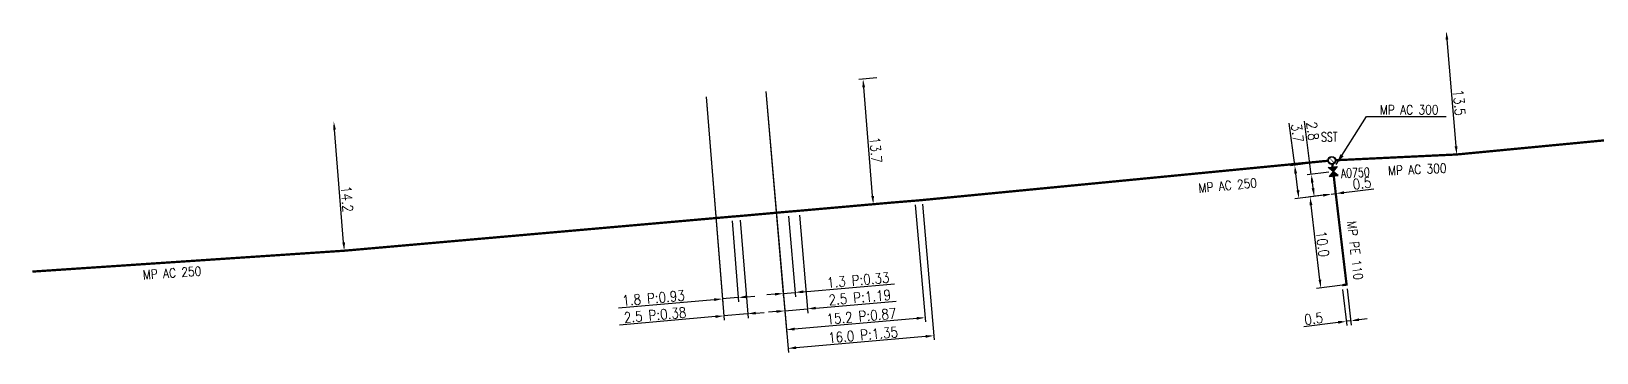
# Model space of a CAD drawing. Header units: millimetres. Extents: x 185000 to 186031, y 127990 to 129000.
# Drawn here: x 184999.9 to 185170.9, y 128900.6 to 128935.7 of the extents above; entities that cross this region are included whole.
import ezdxf
from ezdxf.enums import TextEntityAlignment as Align

# ---------------------------------------------------------------- set-up
doc = ezdxf.new("R2010")
doc.units = ezdxf.units.MM
doc.header["$PDMODE"] = 34
doc.linetypes.add('L_25_PE', pattern=[2000, 1000, 1000])
doc.layers.get('0').update_dxf_attribs({"linetype": 'CONTINUOUS'})
doc.layers.get('DEFPOINTS').update_dxf_attribs({"linetype": 'CONTINUOUS'})
for name, color, linetype in [('G_120', 4, 'CONTINUOUS'), ('G_300', 7, 'CONTINUOUS'), ('G_330', 7, 'CONTINUOUS')]:
    doc.layers.add(name, color=color, linetype=linetype)
doc.styles.get("Standard").update_dxf_attribs({"font": 'romans.shx', "width": 0.85})
doc.linetypes.add('G_typB_AP', pattern='A,5,-0.3,["o",Standard,S=1.5,R=0,X=0,Y=-0.5],-1.65', length=6.95)
doc.linetypes.add('G_TYPB_PE', pattern='A,5,-0.3,["o",Standard,S=1.5,R=0,X=0,Y=-0.5],-1.65', length=6.95)
doc.dimstyles.get("Standard").update_dxf_attribs({"dimtxt": 1.5, "dimasz": 1.2, "dimexe": 0.625, "dimexo": 0.625, "dimgap": 0.25, "dimtad": 1, "dimdec": 1, "dimzin": 0, "dimdsep": 46, "dimtxsty": 'Standard', "dimcen": -0.5, "dimadec": 0, "dimazin": 0, "dimtfac": 1, "dimtdec": 1, "dimtmove": 0, "dimatfit": 3, "dimfxl": 0, "dimtolj": 1, "dimtzin": 0, "dimarcsym": 0})

# ---------------------------------------------------------------- blocks, each defined once
blk = doc.blocks.new('G_330_16')
at = {"linetype": 'Continuous'}
h = blk.add_hatch(color=0, dxfattribs=at)
h.paths.add_polyline_path([(-0.44, 0, 1), (0.44, 0, 1)])
h.paths.add_polyline_path([(0.38, 0, 1), (-0.38, 0, 1)], flags=16)
at = {"color": 0, "linetype": 'Continuous', "const_width": 0.0625, "flags": 128}
blk.add_lwpolyline([(0.3, -0.3), (-0.3, 0.3)], dxfattribs=at)
at = {"color": 0, "linetype": 'Continuous'}
for radius in [0.438, 0.375]:
    blk.add_circle((0, 0), radius, dxfattribs=at)
at = {"color": 0, "linetype": 'Continuous', "width": 0.75}
blk.add_attdef('TPS', text='', height=1, dxfattribs=at).set_placement((0, 2.43), align=Align.MIDDLE)
at = {"color": 0, "linetype": 'Continuous', "width": 0.75, "flags": 3}
for tag, p in [('DEF_LEG', (0, -5)), ('DEF_COUP', (0, -7.5)), ('DEF_TYPE', (0, -10))]:
    blk.add_attdef(tag, text='', height=1.2, dxfattribs=at).set_placement(p, align=Align.MIDDLE)
blk = doc.blocks.new('G_300_04')
at = {"linetype": 'Continuous'}
h = blk.add_hatch(color=0, dxfattribs=at)
h.paths.add_polyline_path([(-0.5, 0.5), (-0.5, -0.5), (0, 0)])
h.paths.add_polyline_path([(0.5, 0.5), (0, 0), (0.5, -0.5)])
at = {"color": 0, "linetype": 'Continuous', "flags": 128}
blk.add_lwpolyline([(-0.5, -0.5), (0.5, 0.5), (0.5, -0.5), (-0.5, 0.5)], close=True, dxfattribs=at)
at = {"color": 0, "linetype": 'Continuous', "width": 0.75}
blk.add_attdef('NUM', text='', height=1, dxfattribs=at).set_placement((0, 1.78), align=Align.MIDDLE_CENTER)
at = {"color": 0, "linetype": 'Continuous', "width": 0.75, "flags": 3}
for tag, p in [('DEF_LEG', (0, -5)), ('DEF_COUP', (0, -7.5)), ('DEF_TYPE', (0, -10))]:
    blk.add_attdef(tag, text='', height=1.2, dxfattribs=at).set_placement(p, align=Align.MIDDLE)
blk = doc.blocks.new('*D87')
at = {"layer": 'DEFPOINTS', "color": 0, "linetype": 'Continuous', "transparency": 16777216}
for p in [(185090.77, 128930.49), (185092.72, 128930.65), (185093.85, 128916.99)]:
    blk.add_point(p, dxfattribs=at)
at = {"layer": 'G_120', "color": 0, "linetype": 'Continuous', "lineweight": -2, "transparency": 16777216}
for p, q in [((185092.26, 128930.61), (185090.3, 128930.45)), ((185091.82, 128917.72), (185090.84, 128929.59)), ((185093.38, 128916.95), (185091.42, 128916.79))]:
    blk.add_line(p, q, dxfattribs=at)
at = {"layer": 'G_120', "color": 0, "linetype": 'Continuous', "transparency": 16777216}
for points in [[(185090.99, 128929.6), (185090.69, 128929.58), (185090.77, 128930.49)], [(185091.97, 128917.73), (185091.67, 128917.71), (185091.89, 128916.82)]]:
    blk.add_solid(points, dxfattribs=at)
at = {"layer": 'G_120', "color": 0, "linetype": 'Continuous', "transparency": 16777216, "insert": (185092.16, 128922.74), "char_height": 1.125, "attachment_point": 5, "rotation": 274.7073}
blk.add_mtext('\\A1;13.7', dxfattribs=at)
blk = doc.blocks.new('*D88')
at = {"layer": 'DEFPOINTS', "color": 0, "linetype": 'Continuous', "transparency": 16777216}
for p in [(185080.09, 128929.58), (185083.77, 128916.1), (185082.21, 128905.17)]:
    blk.add_point(p, dxfattribs=at)
at = {"layer": 'G_120', "color": 0, "linetype": 'Continuous', "lineweight": -2, "transparency": 16777216}
for p, q in [((185080.13, 128929.11), (185082.25, 128904.71)), ((185083.81, 128915.63), (185084.74, 128904.92)), ((185081.32, 128905.1), (185080.42, 128905.02)), ((185082.21, 128905.17), (185084.7, 128905.39)), ((185085.6, 128905.47), (185094.4, 128906.24))]:
    blk.add_line(p, q, dxfattribs=at)
at = {"layer": 'G_120', "color": 0, "linetype": 'Continuous', "transparency": 16777216}
for points in [[(185081.3, 128905.25), (185081.33, 128904.95), (185082.21, 128905.17)], [(185085.59, 128905.62), (185085.61, 128905.32), (185084.7, 128905.39)]]:
    blk.add_solid(points, dxfattribs=at)
at = {"layer": 'G_120', "color": 0, "linetype": 'Continuous', "transparency": 16777216, "insert": (185090.41, 128906.64), "char_height": 1.125, "attachment_point": 5, "rotation": 4.9754}
blk.add_mtext('\\A1;2.5 P:1.19', dxfattribs=at)
blk = doc.blocks.new('*D89')
at = {"layer": 'DEFPOINTS', "color": 0, "linetype": 'Continuous', "transparency": 16777216}
for p in [(185080.09, 128929.58), (185082.57, 128916), (185082.05, 128907.07)]:
    blk.add_point(p, dxfattribs=at)
at = {"layer": 'G_120', "color": 0, "linetype": 'Continuous', "lineweight": -2, "transparency": 16777216}
for p, q in [((185080.13, 128929.11), (185082.09, 128906.6)), ((185082.62, 128915.53), (185083.38, 128906.71)), ((185084.24, 128907.26), (185094.19, 128908.12)), ((185081.15, 128906.99), (185080.25, 128906.91)), ((185082.05, 128907.07), (185083.34, 128907.18))]:
    blk.add_line(p, q, dxfattribs=at)
at = {"layer": 'G_120', "color": 0, "linetype": 'Continuous', "transparency": 16777216}
for points in [[(185081.14, 128907.14), (185081.16, 128906.84), (185082.05, 128907.07)], [(185084.23, 128907.41), (185084.25, 128907.11), (185083.34, 128907.18)]]:
    blk.add_solid(points, dxfattribs=at)
at = {"layer": 'G_120', "color": 0, "linetype": 'Continuous', "transparency": 16777216, "insert": (185090.24, 128908.53), "char_height": 1.125, "attachment_point": 5, "rotation": 4.9754}
blk.add_mtext('\\A1;1.3 P:0.33', dxfattribs=at)
blk = doc.blocks.new('*D90')
at = {"layer": 'DEFPOINTS', "color": 0, "linetype": 'Continuous', "transparency": 16777216}
for p in [(185080.09, 128929.58), (185096.42, 128917.2), (185082.39, 128903.11)]:
    blk.add_point(p, dxfattribs=at)
at = {"layer": 'G_120', "color": 0, "linetype": 'Continuous', "lineweight": -2, "transparency": 16777216}
for p, q in [((185080.13, 128929.11), (185082.43, 128902.64)), ((185096.46, 128916.74), (185097.58, 128903.96)), ((185096.64, 128904.35), (185083.29, 128903.19))]:
    blk.add_line(p, q, dxfattribs=at)
at = {"layer": 'G_120', "color": 0, "linetype": 'Continuous', "transparency": 16777216}
for points in [[(185083.28, 128903.34), (185083.3, 128903.04), (185082.39, 128903.11)], [(185096.62, 128904.5), (185096.65, 128904.2), (185097.53, 128904.43)]]:
    blk.add_solid(points, dxfattribs=at)
at = {"layer": 'G_120', "color": 0, "linetype": 'Continuous', "transparency": 16777216, "insert": (185090.59, 128904.58), "char_height": 1.125, "attachment_point": 5, "rotation": 4.9754}
blk.add_mtext('\\A1;15.2 P:0.87', dxfattribs=at)
blk = doc.blocks.new('*D91')
at = {"layer": 'DEFPOINTS', "color": 0, "linetype": 'Continuous', "transparency": 16777216}
for p in [(185080.09, 128929.58), (185097.22, 128917.27), (185082.57, 128901.07)]:
    blk.add_point(p, dxfattribs=at)
at = {"layer": 'G_120', "color": 0, "linetype": 'Continuous', "lineweight": -2, "transparency": 16777216}
for p, q in [((185080.13, 128929.11), (185082.61, 128900.61)), ((185097.26, 128916.81), (185098.55, 128901.99)), ((185097.61, 128902.38), (185083.47, 128901.15))]:
    blk.add_line(p, q, dxfattribs=at)
at = {"layer": 'G_120', "color": 0, "linetype": 'Continuous', "transparency": 16777216}
for points in [[(185083.45, 128901.3), (185083.48, 128901), (185082.57, 128901.07)], [(185097.6, 128902.53), (185097.63, 128902.23), (185098.51, 128902.46)]]:
    blk.add_solid(points, dxfattribs=at)
at = {"layer": 'G_120', "color": 0, "linetype": 'Continuous', "transparency": 16777216, "insert": (185090.77, 128902.54), "char_height": 1.125, "attachment_point": 5, "rotation": 4.9754}
blk.add_mtext('\\A1;16.0 P:1.35', dxfattribs=at)
blk = doc.blocks.new('*D92')
at = {"layer": 'DEFPOINTS', "color": 0, "linetype": 'Continuous', "transparency": 16777216}
for p in [(185032.93, 128925.86), (185032.93, 128925.86), (185034.08, 128911.74)]:
    blk.add_point(p, dxfattribs=at)
at = {"layer": 'G_120', "color": 0, "linetype": 'Continuous', "lineweight": -2, "transparency": 16777216}
blk.add_line((185034.01, 128912.63), (185033.01, 128924.96), dxfattribs=at)
at = {"layer": 'G_120', "color": 0, "linetype": 'Continuous', "transparency": 16777216}
for points in [[(185033.16, 128924.98), (185032.86, 128924.95), (185032.93, 128925.86)], [(185034.16, 128912.65), (185033.86, 128912.62), (185034.08, 128911.74)]]:
    blk.add_solid(points, dxfattribs=at)
at = {"layer": 'G_120', "color": 0, "linetype": 'Continuous', "transparency": 16777216, "insert": (185034.37, 128917.39), "char_height": 1.125, "attachment_point": 5, "rotation": 274.6374}
blk.add_mtext('\\A1;14.2', dxfattribs=at)
blk = doc.blocks.new('*D93')
at = {"layer": 'DEFPOINTS', "color": 0, "linetype": 'Continuous', "transparency": 16777216}
for p in [(185073.6, 128929.01), (185076.43, 128915.46), (185075.39, 128906.47)]:
    blk.add_point(p, dxfattribs=at)
at = {"layer": 'G_120', "color": 0, "linetype": 'Continuous', "lineweight": -2, "transparency": 16777216}
for p, q in [((185073.64, 128928.54), (185075.43, 128906)), ((185076.47, 128914.99), (185077.17, 128906.16)), ((185074.49, 128906.39), (185064.06, 128905.48)), ((185077.13, 128906.62), (185075.39, 128906.47)), ((185078.03, 128906.7), (185078.93, 128906.78))]:
    blk.add_line(p, q, dxfattribs=at)
at = {"layer": 'G_120', "color": 0, "linetype": 'Continuous', "transparency": 16777216}
for points in [[(185074.48, 128906.54), (185074.51, 128906.24), (185075.39, 128906.47)], [(185078.02, 128906.85), (185078.04, 128906.55), (185077.13, 128906.62)]]:
    blk.add_solid(points, dxfattribs=at)
at = {"layer": 'G_120', "color": 0, "linetype": 'Continuous', "transparency": 16777216, "insert": (185067.87, 128906.57), "char_height": 1.125, "attachment_point": 5, "rotation": 4.9953}
blk.add_mtext('\\A1;1.8 P:0.93', dxfattribs=at)
blk = doc.blocks.new('*D94')
at = {"layer": 'DEFPOINTS', "color": 0, "linetype": 'Continuous', "transparency": 16777216}
for p in [(185073.6, 128929.01), (185077.31, 128915.53), (185075.54, 128904.62)]:
    blk.add_point(p, dxfattribs=at)
at = {"layer": 'G_120', "color": 0, "linetype": 'Continuous', "lineweight": -2, "transparency": 16777216}
for p, q in [((185073.64, 128928.54), (185075.58, 128904.15)), ((185077.35, 128915.07), (185078.2, 128904.38)), ((185078.16, 128904.85), (185075.54, 128904.62)), ((185079.05, 128904.93), (185079.95, 128905.01)), ((185074.64, 128904.54), (185064.15, 128903.62))]:
    blk.add_line(p, q, dxfattribs=at)
at = {"layer": 'G_120', "color": 0, "linetype": 'Continuous', "transparency": 16777216}
for points in [[(185074.63, 128904.69), (185074.65, 128904.39), (185075.54, 128904.62)], [(185079.04, 128905.08), (185079.07, 128904.78), (185078.16, 128904.85)]]:
    blk.add_solid(points, dxfattribs=at)
at = {"layer": 'G_120', "color": 0, "linetype": 'Continuous', "transparency": 16777216, "insert": (185068.04, 128904.72), "char_height": 1.125, "attachment_point": 5, "rotation": 4.9953}
blk.add_mtext('\\A1;2.5 P:0.38', dxfattribs=at)
blk = doc.blocks.new('*D99')
at = {"layer": 'DEFPOINTS', "color": 0, "linetype": 'Continuous', "transparency": 16777216}
for p in [(185154.51, 128935.7), (185154.51, 128935.7), (185155.65, 128922.25)]:
    blk.add_point(p, dxfattribs=at)
at = {"layer": 'G_120', "color": 0, "linetype": 'Continuous', "lineweight": -2, "transparency": 16777216}
blk.add_line((185155.57, 128923.14), (185154.59, 128934.8), dxfattribs=at)
at = {"layer": 'G_120', "color": 0, "linetype": 'Continuous', "transparency": 16777216}
for points in [[(185154.74, 128934.81), (185154.44, 128934.79), (185154.51, 128935.7)], [(185155.72, 128923.16), (185155.42, 128923.13), (185155.65, 128922.25)]]:
    blk.add_solid(points, dxfattribs=at)
at = {"layer": 'G_120', "color": 0, "linetype": 'Continuous', "transparency": 16777216, "insert": (185155.92, 128927.92), "char_height": 1.125, "attachment_point": 5, "rotation": 274.8201}
blk.add_mtext('\\A1;13.5', dxfattribs=at)
blk = doc.blocks.new('*D100')
at = {"layer": 'DEFPOINTS', "color": 0, "linetype": 'Continuous', "transparency": 16777216}
for p in [(185141.94, 128917.91), (185141.94, 128917.91), (185142.43, 128917.97)]:
    blk.add_point(p, dxfattribs=at)
at = {"layer": 'G_120', "color": 0, "linetype": 'Continuous', "lineweight": -2, "transparency": 16777216}
for p, q in [((185143.33, 128918.09), (185146.58, 128918.51)), ((185141.05, 128917.79), (185140.15, 128917.68)), ((185141.94, 128917.91), (185142.43, 128917.97))]:
    blk.add_line(p, q, dxfattribs=at)
at = {"layer": 'G_120', "color": 0, "linetype": 'Continuous', "transparency": 16777216}
for points in [[(185141.03, 128917.94), (185141.07, 128917.64), (185141.94, 128917.91)], [(185143.31, 128918.24), (185143.35, 128917.94), (185142.43, 128917.97)]]:
    blk.add_solid(points, dxfattribs=at)
at = {"layer": 'G_120', "color": 0, "linetype": 'Continuous', "transparency": 16777216, "insert": (185145.3, 128919.1), "char_height": 1.125, "attachment_point": 5, "rotation": 7.3836}
blk.add_mtext('\\A1;0.5', dxfattribs=at)
blk = doc.blocks.new('*D101')
at = {"layer": 'DEFPOINTS', "color": 0, "linetype": 'Continuous', "transparency": 16777216}
for p in [(185139.62, 128917.61), (185141.94, 128917.91), (185143.61, 128908.04)]:
    blk.add_point(p, dxfattribs=at)
at = {"layer": 'G_120', "color": 0, "linetype": 'Continuous', "lineweight": -2, "transparency": 16777216}
for p, q in [((185141.47, 128917.85), (185139.16, 128917.55)), ((185140.7, 128908.57), (185139.73, 128916.72)), ((185143.15, 128907.98), (185140.34, 128907.62))]:
    blk.add_line(p, q, dxfattribs=at)
at = {"layer": 'G_120', "color": 0, "linetype": 'Continuous', "transparency": 16777216}
for points in [[(185139.88, 128916.73), (185139.58, 128916.7), (185139.62, 128917.61)], [(185140.84, 128908.59), (185140.55, 128908.55), (185140.8, 128907.68)]]:
    blk.add_solid(points, dxfattribs=at)
at = {"layer": 'G_120', "color": 0, "linetype": 'Continuous', "transparency": 16777216, "insert": (185140.99, 128912.48), "char_height": 1.125, "attachment_point": 5, "rotation": 276.7652}
blk.add_mtext('\\A1;10.0', dxfattribs=at)
blk = doc.blocks.new('*D102')
at = {"layer": 'DEFPOINTS', "color": 0, "linetype": 'Continuous', "transparency": 16777216}
for p in [(185143.12, 128907.98), (185143.61, 128908.04), (185143.58, 128904.03)]:
    blk.add_point(p, dxfattribs=at)
at = {"layer": 'G_120', "color": 0, "linetype": 'Continuous', "lineweight": -2, "transparency": 16777216}
for p, q in [((185143.17, 128907.51), (185143.64, 128903.56)), ((185143.67, 128907.58), (185144.13, 128903.62)), ((185142.69, 128903.91), (185138.94, 128903.42)), ((185144.08, 128904.09), (185143.58, 128904.03)), ((185144.97, 128904.21), (185145.86, 128904.32))]:
    blk.add_line(p, q, dxfattribs=at)
at = {"layer": 'G_120', "color": 0, "linetype": 'Continuous', "transparency": 16777216}
for points in [[(185142.67, 128904.06), (185142.71, 128903.76), (185143.58, 128904.03)], [(185144.95, 128904.35), (185144.99, 128904.06), (185144.08, 128904.09)]]:
    blk.add_solid(points, dxfattribs=at)
at = {"layer": 'G_120', "color": 0, "linetype": 'Continuous', "transparency": 16777216, "insert": (185140.02, 128904.32), "char_height": 1.125, "attachment_point": 5, "rotation": 7.3836}
blk.add_mtext('\\A1;0.5', dxfattribs=at)
blk = doc.blocks.new('*D103')
at = {"layer": 'DEFPOINTS', "color": 0, "linetype": 'Continuous', "transparency": 16777216}
for p in [(185142.15, 128920.39), (185140.07, 128917.67), (185141.94, 128917.91)]:
    blk.add_point(p, dxfattribs=at)
at = {"layer": 'G_300', "color": 0, "linetype": 'Continuous', "lineweight": -2, "transparency": 16777216}
for p, q in [((185139.76, 128920.08), (185139, 128925.88)), ((185141.68, 128920.33), (185139.29, 128920.02)), ((185139.95, 128918.56), (185139.87, 128919.19)), ((185141.47, 128917.85), (185139.6, 128917.61))]:
    blk.add_line(p, q, dxfattribs=at)
at = {"layer": 'G_300', "color": 0, "linetype": 'Continuous', "transparency": 16777216}
for points in [[(185140.02, 128919.2), (185139.72, 128919.17), (185139.76, 128920.08)], [(185140.1, 128918.58), (185139.8, 128918.54), (185140.07, 128917.67)]]:
    blk.add_solid(points, dxfattribs=at)
at = {"layer": 'G_300', "color": 0, "linetype": 'Continuous', "transparency": 16777216, "insert": (185139.9, 128924.8), "char_height": 1.125, "attachment_point": 5, "rotation": 277.3836}
blk.add_mtext('\\A1;2.8', dxfattribs=at)
blk = doc.blocks.new('*D104')
at = {"layer": 'DEFPOINTS', "color": 0, "linetype": 'Continuous', "transparency": 16777216}
for p in [(185142, 128921.6), (185138.4, 128917.45), (185141.94, 128917.91)]:
    blk.add_point(p, dxfattribs=at)
at = {"layer": 'G_120', "color": 0, "linetype": 'Continuous', "lineweight": -2, "transparency": 16777216}
for p, q in [((185137.94, 128921.07), (185137.34, 128925.67)), ((185141.54, 128921.54), (185137.47, 128921.01)), ((185138.29, 128918.34), (185138.05, 128920.18)), ((185141.47, 128917.85), (185137.94, 128917.39))]:
    blk.add_line(p, q, dxfattribs=at)
at = {"layer": 'G_120', "color": 0, "linetype": 'Continuous', "transparency": 16777216}
for points in [[(185138.2, 128920.2), (185137.9, 128920.16), (185137.94, 128921.07)], [(185138.44, 128918.36), (185138.14, 128918.32), (185138.4, 128917.45)]]:
    blk.add_solid(points, dxfattribs=at)
at = {"layer": 'G_120', "color": 0, "linetype": 'Continuous', "transparency": 16777216, "insert": (185138.24, 128924.59), "char_height": 1.125, "attachment_point": 5, "rotation": 277.3836}
blk.add_mtext('\\A1;3.7', dxfattribs=at)

msp = doc.modelspace()

# ---------------------------------------------------------------- linework, layer by layer
at = {"layer": 'G_120', "linetype": 'G_typB_AP', "ltscale": 0.5, "const_width": 0.25, "flags": 128}
for points in [[(185319.76, 128929.89), (185317.22, 128929.7), (185317.22, 128929.7), (185305.36, 128928.66), (185305.36, 128928.66), (185293.57, 128927.56), (185293.57, 128927.56), (185281.68, 128926.3), (185281.68, 128926.3), (185272.44, 128926.64), (185272.44, 128926.64), (185265.17, 128926.06), (185265.17, 128926.06), (185259.1, 128925.5), (185259.1, 128925.5), (185247.13, 128924.68), (185247.13, 128924.68), (185244.15, 128924.41), (185204, 128919.95), (185193.52, 128925.87), (185155.65, 128922.25), (185142.44, 128921.62)], [(185000, 128909.46), (185034.08, 128911.74), (185076.43, 128915.46), (185077.31, 128915.53), (185082.57, 128916), (185083.77, 128916.1), (185093.85, 128916.99), (185096.42, 128917.2), (185097.22, 128917.27), (185141.57, 128921.56)], [(185142.09, 128920.88), (185142.06, 128921.17)]]:
    msp.add_lwpolyline(points, dxfattribs=at)
at = {"layer": 'G_120', "linetype": 'G_TYPB_PE', "ltscale": 0.5, "const_width": 0.25, "flags": 128}
msp.add_lwpolyline([(185142.21, 128919.89), (185142.43, 128917.97), (185143.61, 128908.04), (185143.15, 128907.98)], dxfattribs=at)

# ---------------------------------------------------------------- block references
at = {"layer": 'G_300', "ltscale": 0.5}
ref = msp.add_blockref('G_300_04', (185142.15, 128920.39), dxfattribs=dict(at, rotation=96.76522956033133))
ref.add_attrib('NUM', 'A0750', dxfattribs={"layer": '0', "color": 0, "linetype": 'Continuous', "height": 1, "rotation": 2.7184, "width": 0.75}).set_placement((185144.56, 128920.25), align=Align.MIDDLE_CENTER)
at = {"layer": 'G_330', "ltscale": 0.5}
ref = msp.add_blockref('G_330_16', (185142, 128921.6), dxfattribs=at)
ref.add_attrib('TPS', 'SST', dxfattribs={"layer": '0', "color": 0, "linetype": 'Continuous', "height": 1, "width": 0.75}).set_placement((185141.72, 128924.17), align=Align.MIDDLE)

# ---------------------------------------------------------------- texts
at = {"layer": 'G_120', "linetype": 'L_25_PE', "width": 0.85}
for s, rotation, p in [('MP AC 300', 2.7184, (185151.33, 128920.62)), ('MP AC 250', 5.5169, (185130.62, 128918.86)), ('MP PE 110', 276.7652, (185144.54, 128911.77)), ('MP AC 250', 3.821, (185015.25, 128909.31))]:
    msp.add_text(s, height=1, rotation=rotation, dxfattribs=at).set_placement(p, align=Align.MIDDLE)
at = {"layer": 'G_120', "linetype": 'Continuous', "insert": (185147.25, 128927.13), "char_height": 1, "attachment_point": 4}
msp.add_mtext('MP AC 300', dxfattribs=at)

# ---------------------------------------------------------------- dimensions: what is measured, and where the dimension line sits
at = {"layer": 'G_120', "linetype": 'Continuous'}
for base, p1, p2, angle, override, picture, middle in [((185154.51, 128935.7), (185155.65, 128922.25), (185154.51, 128935.7), 274.8201, {"dimscale": 0.75, "dimatfit": 0}, '*D99', (185155.17, 128927.86)), ((185090.77, 128930.49), (185093.85, 128916.99), (185092.72, 128930.65), 274.7073, {"dimscale": 0.75, "dimatfit": 0}, '*D87', (185091.41, 128922.68)), ((185032.93, 128925.86), (185034.08, 128911.74), (185032.93, 128925.86), 274.6374, {"dimscale": 0.75, "dimatfit": 0}, '*D92', (185033.62, 128917.33)), ((185138.4, 128917.45), (185142, 128921.6), (185141.94, 128917.91), 97.3836, {"dimscale": 0.75}, '*D104', (185137.49, 128924.49)), ((185141.94, 128917.91), (185142.43, 128917.97), (185141.94, 128917.91), 7.3836, {"dimscale": 0.75, "dimatfit": 0}, '*D100', (185145.4, 128918.36)), ((185139.62, 128917.61), (185143.61, 128908.04), (185141.94, 128917.91), 276.7652, {"dimscale": 0.75, "dimatfit": 0}, '*D101', (185140.24, 128912.39)), ((185143.58, 128904.03), (185143.61, 128908.04), (185143.12, 128907.98), 7.3836, {"dimscale": 0.75, "dimatfit": 0}, '*D102', (185140.12, 128903.58))]:
    dim = msp.add_linear_dim(base=base, p1=p1, p2=p2, angle=angle, dimstyle='Standard', override=override, dxfattribs=at)
    dim.commit()
    dim.dimension.update_dxf_attribs({"geometry": picture, "text_midpoint": middle, "dimtype": 160})
for base, p1, p2, angle, text, picture, middle in [((185075.39, 128906.47), (185076.43, 128915.46), (185073.6, 128929.01), 4.9953, '1.8 P:0.93', '*D93', (185067.94, 128905.82)), ((185075.54, 128904.62), (185077.31, 128915.53), (185073.6, 128929.01), 4.9953, '<> P:0.38', '*D94', (185068.1, 128903.97)), ((185082.21, 128905.17), (185083.77, 128916.1), (185080.09, 128929.58), 4.9754, '<> P:1.19', '*D88', (185090.47, 128905.89)), ((185082.05, 128907.07), (185082.57, 128916), (185080.09, 128929.58), 4.9754, '<> P:0.33', '*D89', (185090.31, 128907.79)), ((185082.39, 128903.11), (185096.42, 128917.2), (185080.09, 128929.58), 4.9754, '<> P:0.87', '*D90', (185090.65, 128903.83)), ((185082.57, 128901.07), (185097.22, 128917.27), (185080.09, 128929.58), 4.9754, '<> P:1.35', '*D91', (185090.83, 128901.79))]:
    dim = msp.add_linear_dim(base=base, p1=p1, p2=p2, angle=angle, text=text, dimstyle='Standard', override={"dimscale": 0.75, "dimatfit": 0}, dxfattribs=at)
    dim.commit()
    dim.dimension.update_dxf_attribs({"geometry": picture, "text_midpoint": middle, "dimtype": 160})
at = {"layer": 'G_300', "linetype": 'Continuous'}
dim = msp.add_linear_dim(base=(185140.07, 128917.67), p1=(185142.15, 128920.39), p2=(185141.94, 128917.91), angle=97.3836, text='2.8', dimstyle='Standard', override={"dimscale": 0.75}, dxfattribs=at)
dim.commit()
dim.dimension.update_dxf_attribs({"geometry": '*D103', "text_midpoint": (185139.16, 128924.7), "dimtype": 160})

# ---------------------------------------------------------------- leaders
at = {"layer": 'G_120', "linetype": 'Continuous', "annotation_type": 0, "has_hookline": 1, "hookline_direction": 0, "text_width": 7.25}
msp.add_leader([(185142.47, 128921.16), (185145.8, 128926.38), (185147, 128926.38)], dimstyle='Standard', dxfattribs=at)

doc.saveas('drawing.dxf')
